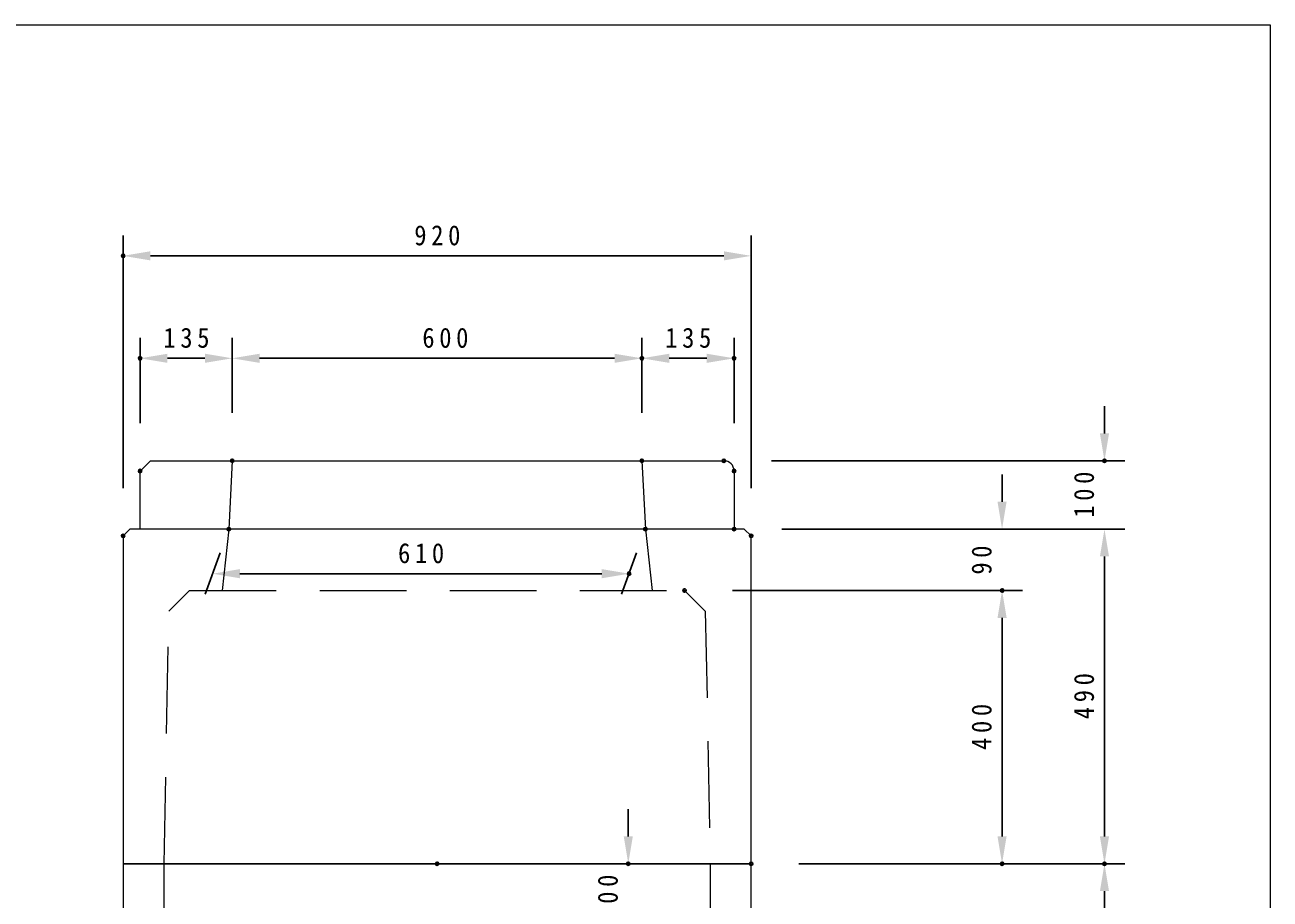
# Model space of a CAD drawing. Units: millimetres, scale not verified. Extents: x -4060 to 4060, y -2828 to 2828.
# Drawn here: x 2236 to 4060, y 1548 to 2828 of the extents above; entities that cross this region are included whole.
import ezdxf

# ---------------------------------------------------------------- set-up
doc = ezdxf.new("R2010")
doc.units = ezdxf.units.MM
doc.header["$LTSCALE"] = 10
doc.header["$PDMODE"] = 32
doc.header["$PDSIZE"] = 5
doc.linetypes.add('USER1', pattern=[19.05, 12.7, -6.35])
for name, color, linetype, lineweight in [('0-1_DASHED', 7, 'USER1', 18), ('0-3_LATER', 7, 'Continuous', 18), ('0-7_LAYER', 7, 'Continuous', 18)]:
    doc.layers.add(name, color=color, linetype=linetype, lineweight=lineweight)
doc.layers.add('0-2_DIM', color=7, linetype='Continuous')
doc.layers.add('0-8_Defpoints', color=7, linetype='Continuous')
doc.styles.add('ＭＳ ゴシック', font='')
doc.styles.get('ＭＳ ゴシック').set_extended_font_data('MS Gothic')

# ---------------------------------------------------------------- blocks, each defined once
blk = doc.blocks.new('D50')
at = {"layer": '0-2_DIM'}
for p, q in [((7209.91, 4496.92), (7209.91, 4536.92)), ((6999.91, 4456.92), (7239.91, 4456.92)), ((7199.91, 4356.92), (7239.91, 4356.92)), ((7209.91, 4316.92), (7209.91, 4276.92))]:
    blk.add_line(p, q, dxfattribs=at)
for points in [[(7203.24, 4496.92), (7216.58, 4496.92), (7209.91, 4456.92)], [(7203.24, 4316.92), (7216.58, 4316.92), (7209.91, 4356.92)]]:
    blk.add_solid(points, dxfattribs=at)
at = {"layer": '0-8_Defpoints'}
for p in [(6929.91, 4456.92), (7209.91, 4456.92), (7129.91, 4356.92)]:
    blk.add_point(p, dxfattribs=at)
at = {"layer": '0-2_DIM', "insert": (7194.91, 4373.52), "char_height": 29.33, "attachment_point": 7, "rotation": 90, "style": 'ＭＳ ゴシック'}
blk.add_mtext('\\T1.38;\\W0.9;100', dxfattribs=at)
blk = doc.blocks.new('D52')
at = {"layer": '0-2_DIM'}
for p, q in [((7459.91, 4456.92), (7937.41, 4456.92)), ((7907.41, 4416.92), (7907.41, 4196.92)), ((7459.91, 4156.92), (7937.41, 4156.92))]:
    blk.add_line(p, q, dxfattribs=at)
for points in [[(7900.74, 4416.92), (7914.08, 4416.92), (7907.41, 4456.92)], [(7900.74, 4196.92), (7914.08, 4196.92), (7907.41, 4156.92)]]:
    blk.add_solid(points, dxfattribs=at)
at = {"layer": '0-8_Defpoints'}
for p in [(7389.91, 4456.92), (7389.91, 4156.92), (7907.41, 4156.92)]:
    blk.add_point(p, dxfattribs=at)
at = {"layer": '0-2_DIM', "insert": (7892.41, 4273.52), "char_height": 29.33, "attachment_point": 7, "rotation": 90, "style": 'ＭＳ ゴシック'}
blk.add_mtext('\\T1.38;\\W0.9;300', dxfattribs=at)
blk = doc.blocks.new('D73')
at = {"layer": '0-2_DIM'}
for p, q in [((7907.41, 5086.92), (7907.41, 5126.92)), ((7419.91, 5046.92), (7937.41, 5046.92)), ((7434.91, 4946.92), (7937.41, 4946.92)), ((7907.41, 4906.92), (7907.41, 4866.92))]:
    blk.add_line(p, q, dxfattribs=at)
for points in [[(7900.74, 5086.92), (7914.08, 5086.92), (7907.41, 5046.92)], [(7900.74, 4906.92), (7914.08, 4906.92), (7907.41, 4946.92)]]:
    blk.add_solid(points, dxfattribs=at)
at = {"layer": '0-8_Defpoints'}
for p in [(7349.91, 5046.92), (7907.41, 5046.92), (7364.91, 4946.92)]:
    blk.add_point(p, dxfattribs=at)
at = {"layer": '0-2_DIM', "insert": (7892.41, 4963.52), "char_height": 29.33, "attachment_point": 7, "rotation": 90, "style": 'ＭＳ ゴシック'}
blk.add_mtext('\\T1.38;\\W0.9;100', dxfattribs=at)
blk = doc.blocks.new('D74')
at = {"layer": '0-2_DIM'}
for p, q in [((6612.17, 4911.92), (6590.2, 4851.56)), ((7222.17, 4911.92), (7200.2, 4851.56)), ((6641.12, 4881.56), (7171.12, 4881.56))]:
    blk.add_line(p, q, dxfattribs=at)
for points in [[(6641.12, 4888.23), (6641.12, 4874.9), (6601.12, 4881.56)], [(7171.12, 4888.23), (7171.12, 4874.9), (7211.12, 4881.56)]]:
    blk.add_solid(points, dxfattribs=at)
at = {"layer": '0-8_Defpoints'}
for p in [(6624.91, 4946.92), (7234.91, 4946.92), (7211.12, 4881.56)]:
    blk.add_point(p, dxfattribs=at)
at = {"layer": '0-2_DIM', "insert": (6872.72, 4896.56), "char_height": 29.33, "attachment_point": 7, "style": 'ＭＳ ゴシック'}
blk.add_mtext('\\T1.38;\\W0.9;610', dxfattribs=at)
blk = doc.blocks.new('D75')
at = {"layer": '0-2_DIM'}
for p, q in [((6494.91, 5101.92), (6494.91, 5226.92)), ((6629.91, 5116.92), (6629.91, 5226.92)), ((6589.91, 5196.92), (6534.91, 5196.92))]:
    blk.add_line(p, q, dxfattribs=at)
for points in [[(6534.91, 5203.59), (6534.91, 5190.25), (6494.91, 5196.92)], [(6589.91, 5203.59), (6589.91, 5190.25), (6629.91, 5196.92)]]:
    blk.add_solid(points, dxfattribs=at)
at = {"layer": '0-8_Defpoints'}
for p in [(6494.91, 5196.92), (6629.91, 5046.92), (6494.91, 5031.92)]:
    blk.add_point(p, dxfattribs=at)
at = {"layer": '0-2_DIM', "insert": (6529.01, 5211.92), "char_height": 29.33, "attachment_point": 7, "style": 'ＭＳ ゴシック'}
blk.add_mtext('\\T1.38;\\W0.9;135', dxfattribs=at)
blk = doc.blocks.new('D76')
at = {"layer": '0-2_DIM'}
for p, q in [((6629.91, 5116.92), (6629.91, 5226.92)), ((7229.91, 5116.92), (7229.91, 5226.92)), ((6669.91, 5196.92), (7189.91, 5196.92))]:
    blk.add_line(p, q, dxfattribs=at)
for points in [[(6669.91, 5203.59), (6669.91, 5190.25), (6629.91, 5196.92)], [(7189.91, 5203.59), (7189.91, 5190.25), (7229.91, 5196.92)]]:
    blk.add_solid(points, dxfattribs=at)
at = {"layer": '0-8_Defpoints'}
for p in [(7229.91, 5196.92), (6629.91, 5046.92), (7229.91, 5046.92)]:
    blk.add_point(p, dxfattribs=at)
at = {"layer": '0-2_DIM', "insert": (6908.27, 5211.92), "char_height": 29.33, "attachment_point": 7, "style": 'ＭＳ ゴシック'}
blk.add_mtext('\\T1.38;\\W0.9;600', dxfattribs=at)
blk = doc.blocks.new('D77')
at = {"layer": '0-2_DIM'}
for p, q in [((7229.91, 5116.92), (7229.91, 5226.92)), ((7364.91, 5101.92), (7364.91, 5226.92)), ((7269.91, 5196.92), (7324.91, 5196.92))]:
    blk.add_line(p, q, dxfattribs=at)
for points in [[(7269.91, 5203.59), (7269.91, 5190.25), (7229.91, 5196.92)], [(7324.91, 5203.59), (7324.91, 5190.25), (7364.91, 5196.92)]]:
    blk.add_solid(points, dxfattribs=at)
at = {"layer": '0-8_Defpoints'}
for p in [(7364.91, 5196.92), (7229.91, 5046.92), (7364.91, 5031.92)]:
    blk.add_point(p, dxfattribs=at)
at = {"layer": '0-2_DIM', "insert": (7264.01, 5211.92), "char_height": 29.33, "attachment_point": 7, "style": 'ＭＳ ゴシック'}
blk.add_mtext('\\T1.38;\\W0.9;135', dxfattribs=at)
blk = doc.blocks.new('D78')
at = {"layer": '0-2_DIM'}
for p, q in [((6469.91, 5006.92), (6469.91, 5376.92)), ((7389.91, 5006.92), (7389.91, 5376.92)), ((7349.91, 5346.92), (6509.91, 5346.92))]:
    blk.add_line(p, q, dxfattribs=at)
for points in [[(6509.91, 5353.59), (6509.91, 5340.25), (6469.91, 5346.92)], [(7349.91, 5353.59), (7349.91, 5340.25), (7389.91, 5346.92)]]:
    blk.add_solid(points, dxfattribs=at)
at = {"layer": '0-8_Defpoints'}
for p in [(6469.91, 5346.92), (6469.91, 4936.92), (7389.91, 4936.92)]:
    blk.add_point(p, dxfattribs=at)
at = {"layer": '0-2_DIM', "insert": (6896.51, 5361.93), "char_height": 29.33, "attachment_point": 7, "style": 'ＭＳ ゴシック'}
blk.add_mtext('\\T1.38;\\W0.9;920', dxfattribs=at)
blk = doc.blocks.new('D79')
at = {"layer": '0-2_DIM'}
for p, q in [((7434.91, 4946.92), (7937.41, 4946.92)), ((7907.41, 4906.92), (7907.41, 4496.92)), ((7459.91, 4456.92), (7937.41, 4456.92))]:
    blk.add_line(p, q, dxfattribs=at)
for points in [[(7900.74, 4906.92), (7914.08, 4906.92), (7907.41, 4946.92)], [(7900.74, 4496.92), (7914.08, 4496.92), (7907.41, 4456.92)]]:
    blk.add_solid(points, dxfattribs=at)
at = {"layer": '0-8_Defpoints'}
for p in [(7364.91, 4946.92), (7389.91, 4456.92), (7907.41, 4456.92)]:
    blk.add_point(p, dxfattribs=at)
at = {"layer": '0-2_DIM', "insert": (7892.41, 4668.52), "char_height": 29.33, "attachment_point": 7, "rotation": 90, "style": 'ＭＳ ゴシック'}
blk.add_mtext('\\T1.38;\\W0.9;490', dxfattribs=at)
blk = doc.blocks.new('D80')
at = {"layer": '0-2_DIM'}
for p, q in [((7757.41, 4986.92), (7757.41, 5026.92)), ((7434.91, 4946.92), (7787.41, 4946.92)), ((7362.41, 4856.92), (7787.41, 4856.92)), ((7757.41, 4816.92), (7757.41, 4776.92))]:
    blk.add_line(p, q, dxfattribs=at)
for points in [[(7750.74, 4986.92), (7764.08, 4986.92), (7757.41, 4946.92)], [(7750.74, 4816.92), (7764.08, 4816.92), (7757.41, 4856.92)]]:
    blk.add_solid(points, dxfattribs=at)
at = {"layer": '0-8_Defpoints'}
for p in [(7364.91, 4946.92), (7292.41, 4856.92), (7757.41, 4856.92)]:
    blk.add_point(p, dxfattribs=at)
at = {"layer": '0-2_DIM', "insert": (7742.41, 4880.22), "char_height": 29.33, "attachment_point": 7, "rotation": 90, "style": 'ＭＳ ゴシック'}
blk.add_mtext('\\T1.37;\\W0.9;90', dxfattribs=at)
blk = doc.blocks.new('D81')
at = {"layer": '0-2_DIM'}
for p, q in [((7362.41, 4856.92), (7787.41, 4856.92)), ((7757.41, 4816.92), (7757.41, 4496.92)), ((7459.91, 4456.92), (7787.41, 4456.92))]:
    blk.add_line(p, q, dxfattribs=at)
for points in [[(7750.74, 4816.92), (7764.08, 4816.92), (7757.41, 4856.92)], [(7750.74, 4496.92), (7764.08, 4496.92), (7757.41, 4456.92)]]:
    blk.add_solid(points, dxfattribs=at)
at = {"layer": '0-8_Defpoints'}
for p in [(7292.41, 4856.92), (7389.91, 4456.92), (7757.41, 4456.92)]:
    blk.add_point(p, dxfattribs=at)
at = {"layer": '0-2_DIM', "insert": (7742.41, 4623.52), "char_height": 29.33, "attachment_point": 7, "rotation": 90, "style": 'ＭＳ ゴシック'}
blk.add_mtext('\\T1.38;\\W0.9;400', dxfattribs=at)

msp = doc.modelspace()

# ---------------------------------------------------------------- linework, layer by layer
at = {"layer": '0-1_DASHED'}
for p, q in [((2539.91, 2189.42), (2534.91, 2089.42)), ((3139.91, 2189.42), (3144.91, 2089.42)), ((2534.91, 2089.42), (2524.91, 1999.42)), ((3144.91, 2089.42), (3154.91, 1999.42)), ((2477.41, 1999.42), (2447.04, 1969.42)), ((2477.41, 1999.42), (3202.41, 1999.42)), ((3202.41, 1999.42), (3232.79, 1969.42)), ((2439.91, 1599.42), (2447.04, 1969.42)), ((3232.79, 1969.42), (3239.91, 1599.42)), ((2439.91, 1299.42), (2439.91, 1599.42)), ((3239.91, 1599.42), (3239.91, 1299.42))]:
    msp.add_line(p, q, dxfattribs=at)
at = {"layer": '0-3_LATER'}
msp.add_line((2419.91, 2189.42), (3259.91, 2189.42), dxfattribs=at)
msp.add_lwpolyline([(3274.91, 2174.42), (3274.91, 2089.42), (2404.91, 2089.42), (2404.91, 2174.42), (2419.91, 2189.42)], dxfattribs=at)
msp.add_arc((3259.91, 2174.42), 15, 0, 90, dxfattribs=at)
at = {"layer": '0-7_LAYER'}
for points in [[(-4060, -2827.5), (-4060, 2827.5), (4060, 2827.5), (4060, -2827.5)], [(4060, -2827.5), (-4060, -2827.5), (-4060, 2827.5), (4060, 2827.5)], [(2379.91, 1599.42), (3299.91, 1599.42), (3299.91, 2079.42), (3289.91, 2089.42), (2389.91, 2089.42), (2379.91, 2079.42)], [(2379.91, 1299.42), (3299.91, 1299.42), (3299.91, 1599.42), (2379.91, 1599.42)]]:
    msp.add_lwpolyline(points, close=True, dxfattribs=at)

# ---------------------------------------------------------------- block references
at = {"layer": '0-2_DIM'}
for name in ['D78', 'D75', 'D76', 'D77', 'D73', 'D80', 'D74', 'D79', 'D81', 'D50', 'D52']:
    msp.add_blockref(name, (-4090, -2857.5), dxfattribs=at)

doc.saveas('drawing.dxf')
